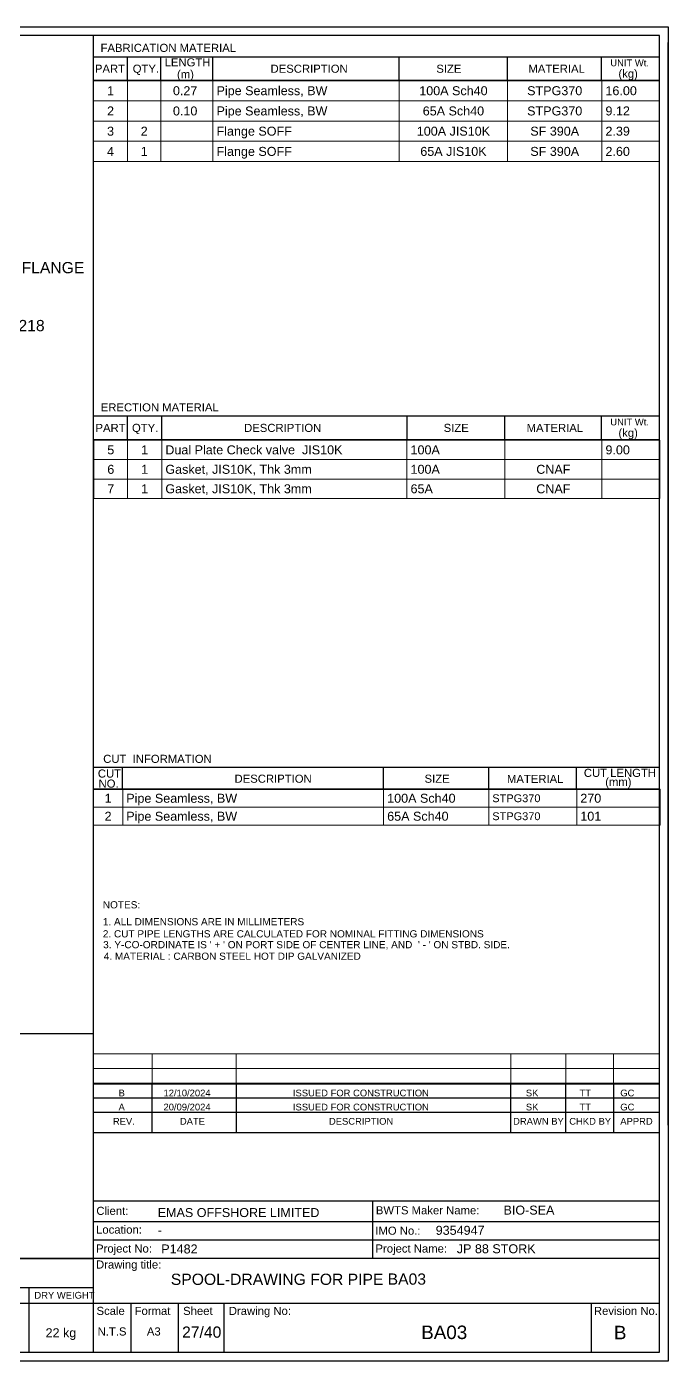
# Model space of a CAD drawing. Header units: millimetres. Extents: x 0 to 420, y 0 to 297.
# Drawn here: x 277.1 to 420, y 0 to 297 of the extents above; entities that cross this region are included whole.
import ezdxf
from ezdxf.enums import TextEntityAlignment as Align

# ---------------------------------------------------------------- set-up
doc = ezdxf.new("R2010")
doc.units = ezdxf.units.MM
for name, color, linetype in [('FramesFromTables', 40, 'Continuous'), ('I_Coordinates', 11, 'Continuous'), ('SymbolsOnDrawingSheet', 1, 'Continuous'), ('TextFromTables', 2, 'Continuous'), ('TextFromTextBoxes', 2, 'Continuous')]:
    doc.layers.add(name, color=color, linetype=linetype)
doc.styles.add('Cadmatic Default Text', font='arial.ttf')

# ---------------------------------------------------------------- blocks, each defined once
blk = doc.blocks.new('SEDS_SPOOL_FORMAT_Gol_5')
at = {"layer": 'SymbolsOnDrawingSheet', "linetype": 'ByBlock', "lineweight": -3, "flags": 128}
for points in [[(0, 297), (420, 297), (420, 0), (0, 0), (0, 297)], [(418.01, 295.01), (2, 295.01)], [(292.02, 50.91), (292.02, 295.01)], [(418.01, 2), (418.01, 295.01)], [(420, 52.53), (420, 293.46)], [(420, 52.53), (420, 293.46)], [(292.02, 290.3), (418.01, 290.3)], [(292.02, 284.66), (292.02, 288.77)], [(299.59, 285.01), (299.59, 290.3)], [(307.02, 285.01), (307.02, 290.3)], [(318.61, 285.01), (318.61, 290.3)], [(360.08, 285.01), (360.08, 290.3)], [(384.18, 285.01), (384.18, 290.3)], [(405.15, 285.01), (405.15, 290.3)], [(405.15, 285.01), (405.15, 290.3)], [(292, 285), (418, 285)], [(292, 253.5), (292, 285)], [(292, 253.5), (292, 285)], [(292.02, 285.01), (418.01, 285.01)], [(418.01, 285.01), (292.02, 285.01)], [(418, 253.5), (418, 285)], [(292.02, 210.38), (418.01, 210.38)], [(292.02, 205.08), (292.02, 209.18)], [(299.57, 205.08), (299.57, 210.38)], [(307.21, 205.08), (307.21, 210.38)], [(361.83, 205.03), (361.83, 210.38)], [(383.61, 205.08), (383.61, 210.38)], [(405.15, 205.17), (405.15, 210.38)], [(292.02, 205.08), (418.01, 205.08)], [(292.02, 186.7), (292.02, 205.08)], [(292.02, 186.7), (292.02, 205.08)], [(418.01, 205.08), (292.02, 205.08)], [(418, 166), (418, 205)], [(292.02, 132.23), (418.01, 132.23)], [(292.02, 127.3), (292.02, 131.41)], [(298.48, 127.3), (298.48, 132.23)], [(356.6, 127.3), (356.6, 132.23)], [(380.01, 127.3), (380.01, 132.23)], [(399.56, 127.3), (399.56, 132.23)], [(292.02, 127.3), (418.01, 127.3)], [(418.01, 127.3), (292.02, 127.3)], [(418, 111.3), (418, 127.3)], [(418, 55.4), (418, 68.5)], [(292.02, 52.57), (292.02, 66.5)], [(292.02, 52.57), (292.02, 66.5)], [(292.02, 61.73), (418.01, 61.73)], [(305.1, 50.91), (305.1, 61.73)], [(323.84, 50.91), (323.84, 61.73)], [(384.91, 50.91), (384.91, 61.73)], [(397.21, 50.91), (397.21, 61.73)], [(407.86, 50.91), (407.86, 61.73)], [(292.02, 58.6), (418.01, 58.6)], [(292.02, 55.47), (418.01, 55.47)], [(292.02, 50.91), (418.01, 50.91)], [(292.02, 2), (292.02, 50.91)], [(292.02, 35.73), (418.01, 35.73)], [(354.24, 22.93), (354.24, 35.73)], [(292.02, 31.13), (418.01, 31.13)], [(292.02, 27.03), (418.01, 27.03)], [(107.74, 22.93), (292.02, 22.93)], [(292.02, 22.93), (418.01, 22.93)], [(107.74, 16.45), (292.02, 16.45)], [(277.59, 16.45), (277.59, 2)], [(2, 12.91), (292.02, 12.91)], [(292.02, 12.91), (418.01, 12.91)], [(300.39, 2), (300.39, 12.91)], [(310.96, 2), (310.96, 12.91)], [(321.13, 2), (321.13, 12.91)], [(402.9, 2), (402.9, 12.91)], [(2, 2), (418.01, 2)]]:
    blk.add_lwpolyline(points, dxfattribs=at)
at = {"layer": 'SymbolsOnDrawingSheet', "linetype": 'ByBlock', "lineweight": -3, "style": 'Cadmatic Default Text'}
for s, height, p in [('FABRICATION MATERIAL', 1.8, (293.57, 293.19)), ('PART', 1.8, (292.32, 288.55)), ('QTY.', 1.8, (300.74, 288.55)), ('LENGTH', 1.8, (307.84, 289.97)), ('DESCRIPTION', 1.8, (331.43, 288.55)), ('SIZE', 1.8, (368.34, 288.55)), ('MATERIAL', 1.8, (388.84, 288.55)), ('UNIT Wt.', 1.5, (407.08, 289.7)), (' (kg)', 1.8, (408.19, 287.46)), ('ERECTION MATERIAL', 1.8, (293.62, 213.19)), ('PART', 1.8, (292.45, 208.62)), ('QTY.', 1.8, (300.58, 208.62)), ('DESCRIPTION', 1.8, (325.54, 208.62)), ('SIZE', 1.8, (369.97, 208.62)), ('MATERIAL', 1.8, (388.45, 208.62)), ('UNIT Wt.', 1.5, (407.08, 209.77)), (' (kg)', 1.8, (408.19, 207.53)), ('CUT  INFORMATION', 1.8, (294.16, 134.97)), ('CUT ', 1.8, (292.97, 131.7)), ('CUT LENGTH', 1.8, (401.19, 131.85)), ('NO.', 1.8, (293.13, 129.46)), ('DESCRIPTION', 1.8, (323.41, 130.55)), ('SIZE', 1.8, (365.72, 130.55)), ('MATERIAL', 1.8, (384.07, 130.5)), ('(mm)', 1.8, (405.94, 129.85)), ('SPOOL-DRAWING FOR PIPE', 2.5, (309.22, 19.5))]:
    blk.add_text(s, height=height, dxfattribs=at).set_placement(p, align=Align.TOP_LEFT)
for s, p in [('(m)', (310.6, 285.51)), ('Client:', (292.64, 32.58)), ('BWTS Maker Name:', (354.88, 32.71)), ('Location:', (292.58, 28.41)), ('IMO No.:', (354.76, 28.17)), ('Project No:', (292.58, 24.2)), ('Project Name:', (354.8, 24.2)), ('Drawing title:', (292.57, 20.64)), ('Scale', (292.68, 10.32)), ('Format', (301.16, 10.32)), ('Sheet', (311.96, 10.32)), ('Drawing No:', (322.14, 10.32)), ('Revision No.', (403.43, 10.32)), ('N.T.S', (292.92, 5.74)), ('A3', (303.89, 5.74))]:
    blk.add_text(s, height=1.8, dxfattribs=at).set_placement(p)
for s, height, p in [('NOTES:', 1.6, (294.08, 101.59)), ('1. ALL DIMENSIONS ARE IN MILLIMETERS', 1.6, (294.08, 97.83)), ('2. CUT PIPE LENGTHS ARE CALCULATED FOR NOMINAL FITTING DIMENSIONS', 1.6, (294.08, 95.13)), ("3. Y-CO-ORDINATE IS ' + ' ON PORT SIDE OF CENTER LINE, AND  ' - ' ON STBD. SIDE.", 1.6, (294.16, 92.72)), ('4. MATERIAL : CARBON STEEL HOT DIP GALVANIZED', 1.6, (294.28, 90.15)), ('B', 1.5, (297.58, 59.71)), ('12/10/2024', 1.5, (307.59, 59.71)), ('ISSUED FOR CONSTRUCTION', 1.5, (336.41, 59.71)), ('SK', 1.5, (388.28, 59.71)), ('TT', 1.5, (400.21, 59.71)), ('GC', 1.5, (409.3, 59.71)), ('A', 1.5, (297.58, 56.58)), ('20/09/2024', 1.5, (307.59, 56.58)), ('ISSUED FOR CONSTRUCTION', 1.5, (336.41, 56.58)), ('SK', 1.5, (388.28, 56.58)), ('TT', 1.5, (400.21, 56.58)), ('GC', 1.5, (409.3, 56.58)), ('REV.', 1.5, (296.32, 53.41)), ('DATE', 1.5, (311.24, 53.41)), ('DESCRIPTION', 1.5, (344.43, 53.41)), ('DRAWN BY', 1.5, (385.43, 53.41)), ('CHKD BY', 1.5, (397.94, 53.41)), ('APPRD', 1.5, (409.3, 53.41)), ('DRY WEIGHT', 1.5, (278.84, 14.7)), ('B', 3, (407.89, 6.4))]:
    blk.add_text(s, height=height, dxfattribs=at).set_placement(p, align=Align.MIDDLE_LEFT)

msp = doc.modelspace()

# ---------------------------------------------------------------- linework, layer by layer
at = {"layer": 'FramesFromTables', "linetype": 'ByBlock', "lineweight": 18}
for p, q in [((292, 285), (418, 285)), ((292, 267), (292, 285)), ((292, 267), (292, 285)), ((299.6, 267), (299.6, 285)), ((299.6, 267), (299.6, 285)), ((307, 267), (307, 285)), ((307, 267), (307, 285)), ((318.6, 267), (318.6, 285)), ((318.6, 267), (318.6, 285)), ((360.1, 267), (360.1, 285)), ((360.1, 267), (360.1, 285)), ((384.2, 267), (384.2, 285)), ((384.2, 267), (384.2, 285)), ((405.2, 267), (405.2, 285)), ((405.2, 267), (405.2, 285)), ((418, 267), (418, 285)), ((292, 280.5), (418, 280.5)), ((292, 276), (418, 276)), ((292, 271.5), (418, 271.5)), ((292, 205), (418.1, 205)), ((292, 192), (292, 205)), ((292.1, 192), (292.1, 205)), ((299.6, 192), (299.6, 205)), ((299.6, 192), (299.6, 205)), ((307.2, 192), (307.2, 205)), ((307.2, 192), (307.2, 205)), ((361.8, 192), (361.8, 205)), ((361.8, 192), (361.8, 205)), ((383.6, 192), (383.6, 205)), ((383.6, 192), (383.6, 205)), ((405.2, 192), (405.2, 205)), ((405.2, 192), (405.2, 205)), ((418, 192), (418, 205)), ((292, 200.67), (418.1, 200.67)), ((292, 196.33), (418.1, 196.33)), ((292, 127.3), (418.2, 127.3)), ((292, 119.3), (292, 127.3)), ((292, 119.3), (292, 127.3)), ((298.5, 119.3), (298.5, 127.3)), ((298.5, 119.3), (298.5, 127.3)), ((356.6, 119.3), (356.6, 127.3)), ((356.6, 119.3), (356.6, 127.3)), ((380, 119.3), (380, 127.3)), ((380, 119.3), (380, 127.3)), ((399.6, 119.3), (399.6, 127.3)), ((399.6, 119.3), (399.6, 127.3)), ((418, 119.3), (418, 127.3)), ((292, 123.3), (418.2, 123.3)), ((292, 68.4), (418, 68.4)), ((292, 58.6), (292, 68.4)), ((292, 58.6), (292, 68.4)), ((305.1, 58.6), (305.1, 68.4)), ((305.1, 58.6), (305.1, 68.4)), ((323.8, 58.6), (323.8, 68.4)), ((323.8, 58.6), (323.8, 68.4)), ((384.9, 58.6), (384.9, 68.4)), ((384.9, 58.6), (384.9, 68.4)), ((397.2, 58.6), (397.2, 68.4)), ((397.2, 58.6), (397.2, 68.4)), ((407.8, 58.6), (407.8, 68.4)), ((407.8, 58.6), (407.8, 68.4)), ((418, 58.6), (418, 68.4)), ((292, 65.13), (418, 65.13)), ((292, 61.87), (418, 61.87))]:
    msp.add_line(p, q, dxfattribs=at)
at = {"layer": 'FramesFromTables', "linetype": 'ByBlock', "lineweight": 18, "flags": 128}
for points in [[(292, 267), (418, 267), (418, 285)], [(292, 192), (418.1, 192), (418.1, 205)], [(292, 119.3), (418.2, 119.3), (418.2, 127.3)], [(292, 58.6), (418, 58.6), (418, 68.4)]]:
    msp.add_lwpolyline(points, dxfattribs=at)
at = {"layer": 'SymbolsOnDrawingSheet', "linetype": 'ByBlock', "lineweight": 25, "flags": 128}
msp.add_lwpolyline([(217, 22.9), (292, 22.9), (292, 72.9), (217, 72.9), (217, 22.9)], dxfattribs=at)

# ---------------------------------------------------------------- block references
at = {"layer": 'SymbolsOnDrawingSheet'}
msp.add_blockref('SEDS_SPOOL_FORMAT_Gol_5', (0, 0), dxfattribs=at)

# ---------------------------------------------------------------- texts
at = {"layer": 'I_Coordinates', "linetype": 'ByBlock', "lineweight": 0, "style": 'Cadmatic Default Text'}
for s, p in [('Continue: CONNECT TO EXISTING FLANGE', (218.75, 242.13)), ('TWEEN DECK - 1218', (246.97, 229.24))]:
    msp.add_text(s, height=2.5, dxfattribs=at).set_placement(p)
at = {"layer": 'TextFromTables', "linetype": 'ByBlock', "lineweight": 13, "style": 'Cadmatic Default Text'}
for s, p in [('1', (295.8, 282.75)), ('2', (295.8, 278.25)), ('3', (295.8, 273.75)), ('4', (295.8, 269.25))]:
    msp.add_text(s, height=2, dxfattribs=at).set_placement(p, align=Align.MIDDLE_CENTER)
at = {"layer": 'TextFromTables', "linetype": 'ByBlock', "lineweight": 25, "style": 'Cadmatic Default Text'}
for s, p in [('0.27 ', (312.8, 282.75)), ('100A Sch40', (372.15, 282.75)), ('STPG370', (394.7, 282.75)), ('0.10 ', (312.8, 278.25)), ('65A Sch40', (372.15, 278.25)), ('STPG370', (394.7, 278.25)), ('2', (303.3, 273.75)), ('100A JIS10K', (372.15, 273.75)), ('SF 390A', (394.7, 273.75)), ('65A JIS10K', (372.15, 269.25)), ('SF 390A', (394.7, 269.25)), ('1', (303.3, 269.25)), ('5', (295.85, 202.83)), ('1', (303.4, 202.83)), ('6', (295.85, 198.5)), ('1', (303.4, 198.5)), ('CNAF', (394.4, 198.5)), ('7', (295.85, 194.17)), ('1', (303.4, 194.17)), ('CNAF', (394.4, 194.17)), ('1', (295.25, 125.3)), ('2', (295.25, 121.3))]:
    msp.add_text(s, height=2, dxfattribs=at).set_placement(p, align=Align.MIDDLE_CENTER)
for s, height, p in [('Pipe Seamless, BW ', 2, (319.4, 282.75)), ('16.00', 2, (406, 282.75)), ('Pipe Seamless, BW ', 2, (319.4, 278.25)), ('9.12', 2, (406, 278.25)), ('Flange SOFF ', 2, (319.4, 273.75)), ('2.39', 2, (406, 273.75)), ('Flange SOFF ', 2, (319.4, 269.25)), ('2.60', 2, (406, 269.25)), ('Dual Plate Check valve  JIS10K', 2, (308, 202.83)), ('100A', 2, (362.6, 202.83)), ('9.00', 2, (406, 202.83)), ('Gasket, JIS10K, Thk 3mm ', 2, (308, 198.5)), ('100A', 2, (362.6, 198.5)), ('Gasket, JIS10K, Thk 3mm ', 2, (308, 194.17)), ('65A', 2, (362.6, 194.17)), ('Pipe Seamless, BW', 2, (299.3, 125.3)), ('100A Sch40', 2, (357.4, 125.3)), ('STPG370', 1.75, (380.8, 125.3)), ('270', 2, (400.4, 125.3)), ('Pipe Seamless, BW', 2, (299.3, 121.3)), ('65A Sch40', 2, (357.4, 121.3)), ('STPG370', 1.75, (380.8, 121.3)), ('101', 2, (400.4, 121.3))]:
    msp.add_text(s, height=height, dxfattribs=at).set_placement(p, align=Align.MIDDLE_LEFT)
at = {"layer": 'TextFromTextBoxes', "linetype": 'ByBlock', "lineweight": -3, "style": 'Cadmatic Default Text'}
for s, p in [('EMAS OFFSHORE LIMITED', (306.3, 33.1)), ('BIO-SEA', (383.3, 33.65)), ('9354947', (368.2, 29.15)), ('-', (306.3, 29.2)), ('P1482', (307.1, 25)), ('JP 88 STORK', (372.9, 25.05))]:
    msp.add_text(s, height=2, dxfattribs=at).set_placement(p, align=Align.MIDDLE_LEFT)
at = {"layer": 'TextFromTextBoxes', "linetype": 'ByBlock', "lineweight": 25, "style": 'Cadmatic Default Text'}
msp.add_text('BA03', height=2.5, dxfattribs=at).set_placement((357.5, 18.3), align=Align.MIDDLE_LEFT)
at = {"layer": 'TextFromTextBoxes', "linetype": 'ByBlock', "lineweight": -3, "style": 'Cadmatic Default Text'}
for s, height, p in [('22 kg', 2, (284.75, 6.35)), ('27/40', 2.5, (316.1, 6.5))]:
    msp.add_text(s, height=height, dxfattribs=at).set_placement(p, align=Align.MIDDLE_CENTER)
at = {"layer": 'TextFromTextBoxes', "linetype": 'ByBlock', "lineweight": 25, "style": 'Cadmatic Default Text'}
msp.add_text('BA03', height=3, dxfattribs=at).set_placement((370.1, 6.45), align=Align.MIDDLE_CENTER)

doc.saveas('drawing.dxf')
